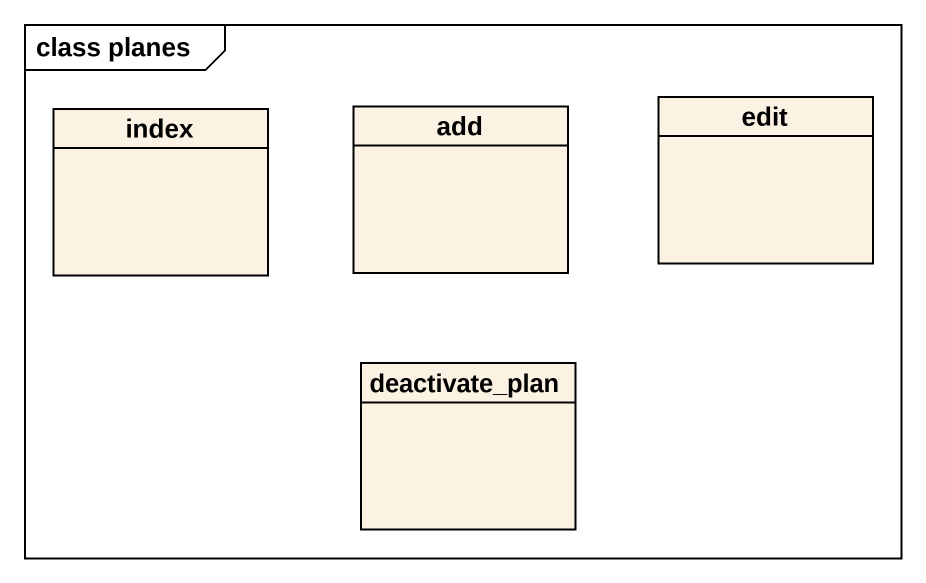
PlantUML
@startuml
mainframe class planes
hide circle
hide empty members
class index
class add
class edit
class deactivate_plan
@enduml
